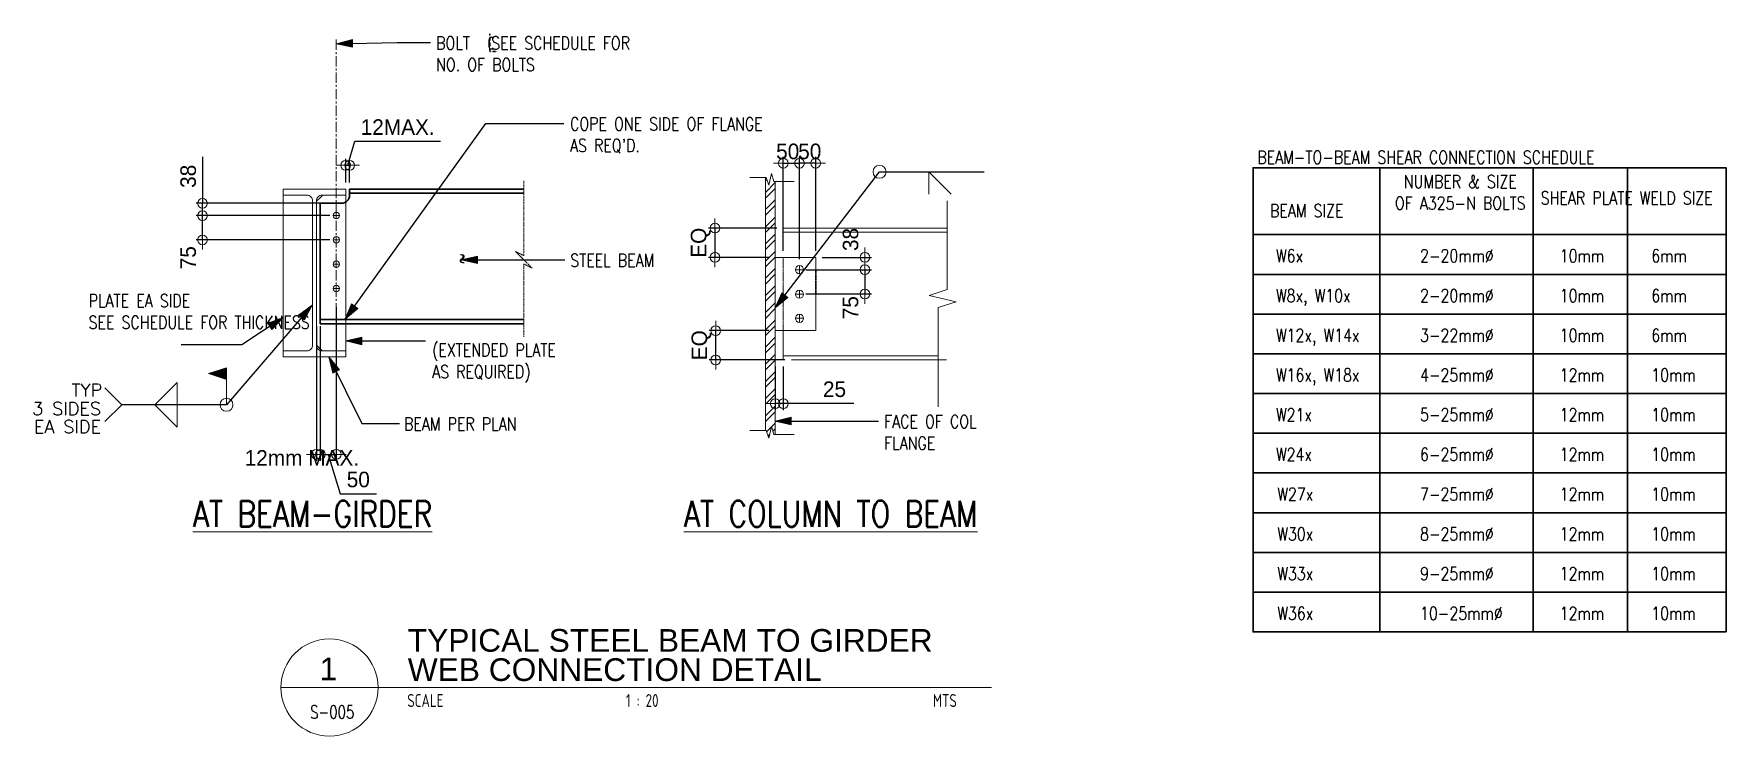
# Model space of a CAD drawing. Header units: millimetres. Extents: x 374056 to 882622, y 26363 to 140094.
# Drawn here: x 405494 to 410714, y 70999 to 73167 of the extents above; entities that cross this region are included whole.
import ezdxf
from ezdxf.enums import TextEntityAlignment as Align

# ---------------------------------------------------------------- set-up
doc = ezdxf.new("R2010")
doc.units = ezdxf.units.MM
doc.header["$MEASUREMENT"] = 0
for name, pattern in [('CENTER', [50.8, 31.75, -6.35, 6.35, -6.35]), ('HIDDEN', [0.375, 0.25, -0.125]), ('PHANTOM2', [1.25, 0.625, -0.125, 0.125, -0.125, 0.125, -0.125])]:
    doc.linetypes.add(name, pattern=pattern)
doc.layers.get('0').update_dxf_attribs({"lineweight": 9})
for name, color, linetype, lineweight in [('S-ANNO-DIMS', 252, 'Continuous', 5), ('S-Anno-Symb', 143, 'PHANTOM2', 30), ('S-Anno-Text', 52, 'Continuous', 9), ('S-ANNO-WELD', 1, 'Continuous', 9), ('S-DETL-LN03', 3, 'Continuous', 9), ('S-DETL-LN4', 4, 'Continuous', 9), ('S-DETL-LN8', 8, 'Continuous', 9)]:
    doc.layers.add(name, color=color, linetype=linetype, lineweight=lineweight)
doc.styles.add('1', font='romans.shx', dxfattribs={"width": 0.8, "height": 100})
doc.styles.add('2', font='architxt.shx', dxfattribs={"width": 0.95, "height": 100})
doc.styles.add('240', font='simplex.shx', dxfattribs={"height": 240})
doc.styles.add('ROMANSX', font='ROMANS.shx', dxfattribs={"height": 0.09375})
doc.styles.add('SHEETNAME', font='simplex.shx', dxfattribs={"width": 0.75, "height": 200})
doc.styles.add('TITLE1', font='HELV.shx', dxfattribs={"height": 500})
doc.dimstyles.new('ESCA', dxfattribs={"dimtxt": 240, "dimasz": 1, "dimexe": 100, "dimexo": 100, "dimgap": 100, "dimtad": 1, "dimdec": 0, "dimrnd": 1, "dimdsep": 46, "dimtxsty": '240', "dimblk1": 'ESCADIM_ARW', "dimblk2": 'ESCADIM_ARW', "dimsah": 1, "dimcen": 50, "dimclrd": 256, "dimclre": 256, "dimclrt": 52, "dimadec": 0, "dimazin": 0, "dimtfac": 1, "dimtdec": 0, "dimtofl": 0, "dimtmove": 0, "dimatfit": 3, "dimldrblk": 'ESCADIM_ARW', "dimfxl": 0, "dimtolj": 1, "dimtzin": 0, "dimarcsym": 0})
doc.dimstyles.new('ESCA_ARW$7', dxfattribs={"dimtxt": 200, "dimasz": 1, "dimexe": 100, "dimexo": 100, "dimgap": 100, "dimtad": 1, "dimdec": 0, "dimrnd": 1, "dimdsep": 46, "dimtxsty": '1', "dimblk1": 'dim_arw', "dimblk2": 'dim_arw', "dimsah": 1, "dimcen": 50, "dimclrd": 1, "dimclre": 256, "dimclrt": 52, "dimadec": 0, "dimazin": 0, "dimtfac": 1, "dimtofl": 0, "dimtmove": 0, "dimatfit": 3, "dimldrblk": 'dim_arw', "dimfxl": 0, "dimtolj": 1, "dimtzin": 0, "dimarcsym": 0})

# ---------------------------------------------------------------- blocks, each defined once
blk = doc.blocks.new('dim_arw')
h = blk.add_hatch(color=256)
h.paths.add_polyline_path([(-126, 29), (0, 0), (-126, -29, -0.115681), (-133, 0, -0.115681)])
h.paths.add_polyline_path([(-249, 58), (-126, 29, 0.115681), (-133, 0, 0.115681), (-126, -29), (-249, -58)])
for p, q in [((0, 0), (-249, 58)), ((-249, 58), (-249, -58)), ((0, 0), (-249, -58))]:
    blk.add_line(p, q)
blk = doc.blocks.new('ESCADIM_ARW')
at = {"color": 7}
blk.add_line((-150, 0), (150, 0), dxfattribs=at)
blk.add_circle((0, 0), 75, dxfattribs=at)
blk = doc.blocks.new('*D76')
at = {"layer": 'Defpoints', "color": 0, "transparency": 16777216}
for p in [(406467.6, 72761, 0), (406455.6, 72687.9, 0), (406467.6, 72687.9, 0)]:
    blk.add_point(p, dxfattribs=at)
at = {"layer": 'S-ANNO-DIMS', "lineweight": -2, "transparency": 16777216}
for p, q in [((406461.6, 72761, 0), (406483.8, 72835, 0)), ((406483.8, 72835, 0), (406747.8, 72835, 0)), ((406455.6, 72707.9, 0), (406455.6, 72781, 0)), ((406467.6, 72707.9, 0), (406467.6, 72781, 0)), ((406455.4, 72761, 0), (406455.2, 72761, 0)), ((406455.6, 72761, 0), (406467.6, 72761, 0)), ((406467.8, 72761, 0), (406468, 72761, 0))]:
    blk.add_line(p, q, dxfattribs=at)
at = {"layer": 'S-ANNO-DIMS', "lineweight": -2, "transparency": 16777216, "xscale": 0.2, "yscale": 0.2, "zscale": 0.2}
blk.add_blockref('ESCADIM_ARW', (406455.6, 72761, 0), dxfattribs=at)
at = {"layer": 'S-ANNO-DIMS', "lineweight": -2, "transparency": 16777216, "xscale": 0.2, "yscale": 0.2, "zscale": 0.2, "rotation": 180}
blk.add_blockref('ESCADIM_ARW', (406467.6, 72761, 0), dxfattribs=at)
at = {"layer": 'S-ANNO-DIMS', "color": 52, "transparency": 16777216, "insert": (406615.8, 72879, 0), "char_height": 48, "attachment_point": 5}
blk.add_mtext('\\A1;12MAX.', dxfattribs=at)
blk = doc.blocks.new('*D77')
at = {"layer": 'Defpoints', "color": 0, "transparency": 16777216}
for p in [(406364.9, 72285, 0), (406376.9, 72285, 0), (406364.9, 71868.9, 0)]:
    blk.add_point(p, dxfattribs=at)
at = {"layer": 'S-ANNO-DIMS', "lineweight": -2, "transparency": 16777216}
for p, q in [((406364.9, 72265, 0), (406364.9, 71848.9, 0)), ((406376.9, 72265, 0), (406376.9, 71848.9, 0)), ((406364.7, 71868.9, 0), (406364.5, 71868.9, 0)), ((406377.1, 71868.9, 0), (406377.3, 71868.9, 0))]:
    blk.add_line(p, q, dxfattribs=at)
at = {"layer": 'S-ANNO-DIMS', "lineweight": -2, "transparency": 16777216, "xscale": 0.2, "yscale": 0.2, "zscale": 0.2}
blk.add_blockref('ESCADIM_ARW', (406364.9, 71868.9, 0), dxfattribs=at)
at = {"layer": 'S-ANNO-DIMS', "lineweight": -2, "transparency": 16777216, "xscale": 0.2, "yscale": 0.2, "zscale": 0.2, "rotation": 180}
blk.add_blockref('ESCADIM_ARW', (406376.9, 71868.9, 0), dxfattribs=at)
at = {"layer": 'S-ANNO-DIMS', "color": 52, "transparency": 16777216, "insert": (406320.2, 71857.9, 0), "char_height": 48, "attachment_point": 5}
blk.add_mtext('\\A1;12mm MAX.', dxfattribs=at)
blk = doc.blocks.new('cp_line')
at = {"layer": 'S-Anno-Symb'}
blk.add_lwpolyline([(-18, 144), (-18, -129), (100, -129)], dxfattribs=at)
at = {"layer": 'S-Anno-Symb', "style": '2', "width": 0.95}
blk.add_attdef('C', text='', height=200, dxfattribs=at).set_placement((0, 0), align=Align.MIDDLE_CENTER)
blk = doc.blocks.new('*D78')
at = {"layer": 'Defpoints', "color": 0, "transparency": 16777216}
for p in [(407780.2, 72160.4, 0), (407805.2, 72160.4, 0), (407780.2, 72025.6, 0)]:
    blk.add_point(p, dxfattribs=at)
at = {"layer": 'S-ANNO-DIMS', "lineweight": -2, "transparency": 16777216}
for p, q in [((407780.2, 72140.4, 0), (407780.2, 72005.6, 0)), ((407805.2, 72140.4, 0), (407805.2, 72005.6, 0)), ((407780, 72025.6, 0), (407779.8, 72025.6, 0)), ((407805.2, 72025.6, 0), (407780.2, 72025.6, 0)), ((408023.2, 72025.6, 0), (407805.2, 72025.6, 0)), ((407805.4, 72025.6, 0), (407805.6, 72025.6, 0))]:
    blk.add_line(p, q, dxfattribs=at)
at = {"layer": 'S-ANNO-DIMS', "lineweight": -2, "transparency": 16777216, "xscale": 0.2, "yscale": 0.2, "zscale": 0.2}
blk.add_blockref('ESCADIM_ARW', (407780.2, 72025.6, 0), dxfattribs=at)
at = {"layer": 'S-ANNO-DIMS', "lineweight": -2, "transparency": 16777216, "xscale": 0.2, "yscale": 0.2, "zscale": 0.2, "rotation": 180}
blk.add_blockref('ESCADIM_ARW', (407805.2, 72025.6, 0), dxfattribs=at)
at = {"layer": 'S-ANNO-DIMS', "color": 52, "transparency": 16777216, "insert": (407963.2, 72069.6, 0), "char_height": 48, "attachment_point": 5}
blk.add_mtext('\\A1;25', dxfattribs=at)
blk = doc.blocks.new('*D79')
at = {"layer": 'Defpoints', "color": 0, "transparency": 16777216}
for p in [(407905.2, 72476.8, 0), (407855.2, 72438.8, 0), (408056.9, 72438.8, 0)]:
    blk.add_point(p, dxfattribs=at)
at = {"layer": 'S-ANNO-DIMS', "lineweight": -2, "transparency": 16777216}
for p, q in [((407925.2, 72476.8, 0), (408076.9, 72476.8, 0)), ((408056.9, 72477, 0), (408056.9, 72477.2, 0)), ((407875.2, 72438.8, 0), (408076.9, 72438.8, 0)), ((408056.9, 72438.6, 0), (408056.9, 72438.4, 0))]:
    blk.add_line(p, q, dxfattribs=at)
at = {"layer": 'S-ANNO-DIMS', "lineweight": -2, "transparency": 16777216, "xscale": 0.2, "yscale": 0.2, "zscale": 0.2}
for p, rotation in [((408056.9, 72476.8, 0), 270), ((408056.9, 72438.8, 0), 90)]:
    blk.add_blockref('ESCADIM_ARW', p, dxfattribs=dict(at, rotation=rotation))
at = {"layer": 'S-ANNO-DIMS', "color": 52, "transparency": 16777216, "insert": (408012.9, 72532.1, 0), "char_height": 48, "attachment_point": 5, "rotation": 90}
blk.add_mtext('\\A1;38', dxfattribs=at)
blk = doc.blocks.new('*D80')
at = {"layer": 'Defpoints', "color": 0, "transparency": 16777216}
for p in [(407855.2, 72438.8, 0), (407855.2, 72363.8, 0), (408056.9, 72363.8, 0)]:
    blk.add_point(p, dxfattribs=at)
at = {"layer": 'S-ANNO-DIMS', "lineweight": -2, "transparency": 16777216}
for p, q in [((407875.2, 72438.8, 0), (408076.9, 72438.8, 0)), ((408056.9, 72438.6, 0), (408056.9, 72364, 0)), ((407875.2, 72363.8, 0), (408076.9, 72363.8, 0))]:
    blk.add_line(p, q, dxfattribs=at)
at = {"layer": 'S-ANNO-DIMS', "lineweight": -2, "transparency": 16777216, "xscale": 0.2, "yscale": 0.2, "zscale": 0.2}
for p, rotation in [((408056.9, 72438.8, 0), 90), ((408056.9, 72363.8, 0), 270)]:
    blk.add_blockref('ESCADIM_ARW', p, dxfattribs=dict(at, rotation=rotation))
at = {"layer": 'S-ANNO-DIMS', "color": 52, "transparency": 16777216, "insert": (408012.9, 72321.6, 0), "char_height": 48, "attachment_point": 5, "rotation": 90}
blk.add_mtext('\\A1;75', dxfattribs=at)
blk = doc.blocks.new('*D81')
at = {"layer": 'Defpoints', "color": 0, "transparency": 16777216}
for p in [(406013.8, 72605.8, 0), (406426.5, 72605.8, 0), (406426.5, 72530.8, 0)]:
    blk.add_point(p, dxfattribs=at)
at = {"layer": 'S-ANNO-DIMS', "lineweight": -2, "transparency": 16777216}
for p, q in [((406406.5, 72605.8, 0), (405993.8, 72605.8, 0)), ((406013.8, 72531, 0), (406013.8, 72605.6, 0)), ((406406.5, 72530.8, 0), (405993.8, 72530.8, 0))]:
    blk.add_line(p, q, dxfattribs=at)
at = {"layer": 'S-ANNO-DIMS', "lineweight": -2, "transparency": 16777216, "xscale": 0.2, "yscale": 0.2, "zscale": 0.2}
for p, rotation in [((406013.8, 72605.8, 0), 90), ((406013.8, 72530.8, 0), 270)]:
    blk.add_blockref('ESCADIM_ARW', p, dxfattribs=dict(at, rotation=rotation))
at = {"layer": 'S-ANNO-DIMS', "color": 52, "transparency": 16777216, "insert": (405969.8, 72475.8, 0), "char_height": 48, "attachment_point": 5, "rotation": 90}
blk.add_mtext('\\A1;75', dxfattribs=at)
blk = doc.blocks.new('*D82')
at = {"layer": 'Defpoints', "color": 0, "transparency": 16777216}
for p in [(406013.8, 72643.8, 0), (406426.5, 72643.8, 0), (406426.5, 72605.8, 0)]:
    blk.add_point(p, dxfattribs=at)
at = {"layer": 'S-ANNO-DIMS', "lineweight": -2, "transparency": 16777216}
for p, q in [((406013.8, 72787, 0), (406013.8, 72643.8, 0)), ((406406.5, 72643.8, 0), (405993.8, 72643.8, 0)), ((406013.8, 72644, 0), (406013.8, 72644.2, 0)), ((406013.8, 72605.8, 0), (406013.8, 72643.8, 0)), ((406406.5, 72605.8, 0), (405993.8, 72605.8, 0)), ((406013.8, 72605.6, 0), (406013.8, 72605.4, 0))]:
    blk.add_line(p, q, dxfattribs=at)
at = {"layer": 'S-ANNO-DIMS', "lineweight": -2, "transparency": 16777216, "xscale": 0.2, "yscale": 0.2, "zscale": 0.2}
for p, rotation in [((406013.8, 72643.8, 0), 270), ((406013.8, 72605.8, 0), 90)]:
    blk.add_blockref('ESCADIM_ARW', p, dxfattribs=dict(at, rotation=rotation))
at = {"layer": 'S-ANNO-DIMS', "color": 52, "transparency": 16777216, "insert": (405969.8, 72727, 0), "char_height": 48, "attachment_point": 5, "rotation": 90}
blk.add_mtext('\\A1;38', dxfattribs=at)
blk = doc.blocks.new('*D47')
at = {"layer": 'Defpoints', "color": 0, "transparency": 16777216}
for p in [(407596.8, 72250.8, 0), (407780.2, 72250.8, 0), (407830.2, 72160.4, 0)]:
    blk.add_point(p, dxfattribs=at)
at = {"layer": 'S-ANNO-DIMS', "lineweight": -2, "transparency": 16777216}
for p, q in [((407760.2, 72250.8, 0), (407576.8, 72250.8, 0)), ((407596.8, 72160.6, 0), (407596.8, 72250.6, 0)), ((407810.2, 72160.4, 0), (407576.8, 72160.4, 0))]:
    blk.add_line(p, q, dxfattribs=at)
at = {"layer": 'S-ANNO-DIMS', "lineweight": -2, "transparency": 16777216, "xscale": 0.2, "yscale": 0.2, "zscale": 0.2}
for p, rotation in [((407596.8, 72250.8, 0), 90), ((407596.8, 72160.4, 0), 270)]:
    blk.add_blockref('ESCADIM_ARW', p, dxfattribs=dict(at, rotation=rotation))
at = {"layer": 'S-ANNO-DIMS', "color": 52, "transparency": 16777216, "insert": (407552.8, 72205.6, 0), "char_height": 48, "attachment_point": 5, "rotation": 90}
blk.add_mtext('\\A1;EQ', dxfattribs=at)
blk = doc.blocks.new('*D48')
at = {"layer": 'Defpoints', "color": 0, "transparency": 16777216}
for p in [(407805.2, 72567.1, 0), (407594.6, 72476.8, 0), (407780.2, 72476.8, 0)]:
    blk.add_point(p, dxfattribs=at)
at = {"layer": 'S-ANNO-DIMS', "lineweight": -2, "transparency": 16777216}
for p, q in [((407785.2, 72567.1, 0), (407574.6, 72567.1, 0)), ((407594.6, 72566.9, 0), (407594.6, 72477, 0)), ((407760.2, 72476.8, 0), (407574.6, 72476.8, 0))]:
    blk.add_line(p, q, dxfattribs=at)
at = {"layer": 'S-ANNO-DIMS', "lineweight": -2, "transparency": 16777216, "xscale": 0.2, "yscale": 0.2, "zscale": 0.2}
for p, rotation in [((407594.6, 72567.1, 0), 90), ((407594.6, 72476.8, 0), 270)]:
    blk.add_blockref('ESCADIM_ARW', p, dxfattribs=dict(at, rotation=rotation))
at = {"layer": 'S-ANNO-DIMS', "color": 52, "transparency": 16777216, "insert": (407550.6, 72521.9, 0), "char_height": 48, "attachment_point": 5, "rotation": 90}
blk.add_mtext('\\A1;EQ', dxfattribs=at)
blk = doc.blocks.new('WELD AROUND_DYN')
at = {"layer": 'S-ANNO-WELD'}
blk.add_circle((0, 0), 0.0469, dxfattribs=at)
blk = doc.blocks.new('*U36')
at = {"layer": 'S-ANNO-WELD'}
blk.add_line((0, 0), (0, 0.225), dxfattribs=at)
blk.add_lwpolyline([(0, 0.182), (0, 0.268), (-0.13, 0.225), (0, 0.182)], dxfattribs=at)
blk.add_solid([(0, 0.182), (-0.13, 0.225), (0, 0.268)], dxfattribs=at)
blk = doc.blocks.new('*U39')
at = {"layer": 'S-ANNO-WELD'}
blk.add_lwpolyline([(0, 0), (0, -0.162), (0.162, 0)], dxfattribs=at)
blk = doc.blocks.new('*D83')
at = {"layer": 'Defpoints', "color": 0, "transparency": 16777216}
for p in [(406426.5, 72343.3, 0), (406376.9, 72278.5, 0), (406426.5, 71868.9, 0)]:
    blk.add_point(p, dxfattribs=at)
at = {"layer": 'S-ANNO-DIMS', "lineweight": -2, "transparency": 16777216}
for p, q in [((406426.5, 72323.3, 0), (406426.5, 71848.9, 0)), ((406376.9, 72258.5, 0), (406376.9, 71848.9, 0)), ((406377.1, 71868.9, 0), (406426.3, 71868.9, 0)), ((406401.7, 71868.9, 0), (406438.3, 71746.9, 0)), ((406438.3, 71746.9, 0), (406550.3, 71746.9, 0))]:
    blk.add_line(p, q, dxfattribs=at)
at = {"layer": 'S-ANNO-DIMS', "lineweight": -2, "transparency": 16777216, "xscale": 0.2, "yscale": 0.2, "zscale": 0.2, "rotation": 180}
blk.add_blockref('ESCADIM_ARW', (406376.9, 71868.9, 0), dxfattribs=at)
at = {"layer": 'S-ANNO-DIMS', "lineweight": -2, "transparency": 16777216, "xscale": 0.2, "yscale": 0.2, "zscale": 0.2}
blk.add_blockref('ESCADIM_ARW', (406426.5, 71868.9, 0), dxfattribs=at)
at = {"layer": 'S-ANNO-DIMS', "color": 52, "transparency": 16777216, "insert": (406494.3, 71790.9, 0), "char_height": 48, "attachment_point": 5}
blk.add_mtext('\\A1;50', dxfattribs=at)
blk = doc.blocks.new('*D84')
at = {"layer": 'Defpoints', "color": 0, "transparency": 16777216}
for p in [(407855.2, 72767.5, 0), (407805.2, 72476.8, 0), (407855.2, 72451.3, 0)]:
    blk.add_point(p, dxfattribs=at)
at = {"layer": 'S-ANNO-DIMS', "lineweight": -2, "transparency": 16777216}
for p, q in [((407805.2, 72496.8, 0), (407805.2, 72787.5, 0)), ((407855.2, 72471.3, 0), (407855.2, 72787.5, 0)), ((407805.4, 72767.5, 0), (407855, 72767.5, 0))]:
    blk.add_line(p, q, dxfattribs=at)
at = {"layer": 'S-ANNO-DIMS', "lineweight": -2, "transparency": 16777216, "xscale": 0.2, "yscale": 0.2, "zscale": 0.2, "rotation": 180}
blk.add_blockref('ESCADIM_ARW', (407805.2, 72767.5, 0), dxfattribs=at)
at = {"layer": 'S-ANNO-DIMS', "lineweight": -2, "transparency": 16777216, "xscale": 0.2, "yscale": 0.2, "zscale": 0.2}
blk.add_blockref('ESCADIM_ARW', (407855.2, 72767.5, 0), dxfattribs=at)
at = {"layer": 'S-ANNO-DIMS', "color": 52, "transparency": 16777216, "insert": (407818.8, 72803.6, 0), "char_height": 48, "attachment_point": 5}
blk.add_mtext('\\A1;50', dxfattribs=at)
blk = doc.blocks.new('*D49')
at = {"layer": 'Defpoints', "color": 0, "transparency": 16777216}
for p in [(407855.2, 72767.5, 0), (407905.2, 72476.8, 0), (407855.2, 72451.3, 0)]:
    blk.add_point(p, dxfattribs=at)
at = {"layer": 'S-ANNO-DIMS', "lineweight": -2, "transparency": 16777216}
for p, q in [((407855.2, 72471.3, 0), (407855.2, 72787.5, 0)), ((407905.2, 72496.8, 0), (407905.2, 72787.5, 0)), ((407905, 72767.5, 0), (407855.4, 72767.5, 0))]:
    blk.add_line(p, q, dxfattribs=at)
at = {"layer": 'S-ANNO-DIMS', "lineweight": -2, "transparency": 16777216, "xscale": 0.2, "yscale": 0.2, "zscale": 0.2, "rotation": 180}
blk.add_blockref('ESCADIM_ARW', (407855.2, 72767.5, 0), dxfattribs=at)
at = {"layer": 'S-ANNO-DIMS', "lineweight": -2, "transparency": 16777216, "xscale": 0.2, "yscale": 0.2, "zscale": 0.2}
blk.add_blockref('ESCADIM_ARW', (407905.2, 72767.5, 0), dxfattribs=at)
at = {"layer": 'S-ANNO-DIMS', "color": 52, "transparency": 16777216, "insert": (407886.9, 72803.6, 0), "char_height": 48, "attachment_point": 5}
blk.add_mtext('\\A1;50', dxfattribs=at)

msp = doc.modelspace()

# ---------------------------------------------------------------- hatches: boundary and pattern name
at = {"layer": 'S-DETL-LN8'}
h = msp.add_hatch(dxfattribs=at)
h.set_pattern_fill('ANSI32', color=256, scale=100, style=0)
h.set_pattern_definition([(45, (357601.527, 75243.61), (-26.516504, 26.516504), []), (45, (357619.205, 75243.61), (-26.516504, 26.516504), [])])
h.paths.add_polyline_path([(407780.16377, 72711.38422), (407776.53916, 72711.38422), (407768.64604, 72735.34467), (407760.47184, 72699.404), (407752.57871, 72723.36444), (407750.16377, 72723.36444), (407750.16377, 71942.4834), (407752.57871, 71942.4834), (407760.47184, 71918.52296), (407768.64604, 71954.46363), (407776.53916, 71930.50318), (407780.16377, 71930.50318)])

# ---------------------------------------------------------------- linework, layer by layer
at = {"color": 1, "ltscale": 0.05}
msp.add_xline((829483.82352, 74001.669), (1, 0), dxfattribs=at)
at = {"color": 1, "elevation": 0}
for points in [[(407838.96843, 72711.38422), (407776.53916, 72711.38422), (407768.64604, 72735.34467), (407760.47184, 72699.404), (407752.57871, 72723.36444), (407702.55529, 72723.36444)], [(408311.18353, 72651.05695), (408311.18353, 72377.34318), (408255.59529, 72359.03113), (408338.97764, 72340.06699), (408283.38941, 72321.75495), (408283.38941, 72015.70413)], [(407838.96843, 71930.50318), (407776.53916, 71930.50318), (407768.64604, 71954.46363), (407760.47184, 71918.52296), (407752.57871, 71942.4834), (407702.55529, 71942.4834)]]:
    msp.add_lwpolyline(points, dxfattribs=at)
at = {"layer": 'S-ANNO-DIMS', "linetype": 'CENTER'}
msp.add_line((406426.52796, 73148.79771, 0), (406426.52796, 72284.9765, 0), dxfattribs=at)
at = {"layer": 'S-Anno-Symb', "color": 1, "linetype": 'Continuous'}
for p, q in [((409644.92946, 72753.47007, 0), (409644.92946, 71320.98399, 0)), ((410118.42217, 72753.47007, 0), (410118.42217, 71320.98399, 0)), ((410409.25836, 72753.47007, 0), (410409.25836, 71320.98399, 0)), ((409644.92946, 72661.07007, 0), (409644.92946, 71320.98399, 0)), ((409254.27017, 72546.98399, 0), (410713.62217, 72546.98399, 0)), ((409254.27017, 72424.38399, 0), (410713.62217, 72424.38399, 0)), ((409254.27017, 72301.78399, 0), (410713.62217, 72301.78399, 0)), ((409254.27017, 72179.18399, 0), (410713.62217, 72179.18399, 0)), ((409254.27017, 72056.58399, 0), (410713.62217, 72056.58399, 0)), ((409254.27017, 71933.98399, 0), (410713.62217, 71933.98399, 0)), ((409254.27017, 71811.38399, 0), (410713.62217, 71811.38399, 0)), ((409254.27017, 71688.78399, 0), (410713.62217, 71688.78399, 0)), ((409254.27017, 71566.18399, 0), (410713.62217, 71566.18399, 0)), ((409254.27017, 71443.58399, 0), (410713.62217, 71443.58399, 0)), ((409254.27017, 71320.98399, 0), (410713.62217, 71320.98399, 0))]:
    msp.add_line(p, q, dxfattribs=at)
at = {"layer": 'S-Anno-Symb'}
msp.add_line((407905.16377, 72363.75543, 0), (407905.16377, 72438.75543, 0), dxfattribs=at)
at = {"layer": 'S-Anno-Symb', "color": 1, "linetype": 'Continuous', "elevation": 0}
msp.add_lwpolyline([(410713.62217, 71320.98399), (409254.27017, 71320.98399), (409254.27017, 72753.47007), (410713.62217, 72753.47007)], close=True, dxfattribs=at)
at = {"layer": 'S-Anno-Symb', "color": 1, "lineweight": 18, "elevation": 0}
msp.add_lwpolyline([(407004.67901, 72231.50143), (407004.67901, 72456.54102), (407030.48864, 72443.6362), (406978.86939, 72495.25546), (407004.67901, 72482.35064), (407004.67901, 72713.33044)], dxfattribs=at)
at = {"layer": 'S-Anno-Text'}
for p, q in [((406426.52796, 72615.78368, 0), (406426.52796, 72595.78368, 0)), ((406416.52796, 72605.78368, 0), (406436.52796, 72605.78368, 0)), ((406416.52796, 72530.78368, 0), (406436.52796, 72530.78368, 0)), ((406426.52796, 72540.78368, 0), (406426.52796, 72520.78368, 0)), ((406416.52796, 72455.78368, 0), (406436.52796, 72455.78368, 0)), ((406426.52796, 72465.78368, 0), (406426.52796, 72445.78368, 0)), ((407780.16377, 72476.75543, 0), (407905.16377, 72476.75543, 0)), ((407905.16377, 72476.75543, 0), (407905.16377, 72250.75543, 0)), ((406416.52796, 72380.78368, 0), (406436.52796, 72380.78368, 0)), ((406426.52796, 72390.78368, 0), (406426.52796, 72370.78368, 0)), ((407780.16377, 72250.75543, 0), (407905.16377, 72250.75543, 0))]:
    msp.add_line(p, q, dxfattribs=at)
at = {"layer": 'S-Anno-Text', "color": 1}
msp.add_line((406255.53141, 71149.0379, 0), (408447.29427, 71149.0379, 0), dxfattribs=at)
at = {"layer": 'S-Anno-Text'}
for centre in [(406426.52796, 72605.78368, 0), (406426.52796, 72530.78368, 0), (406426.52796, 72455.78368, 0), (406426.52796, 72380.78368, 0)]:
    msp.add_circle(centre, 10, dxfattribs=at)
at = {"layer": 'S-Anno-Text', "color": 1}
msp.add_circle((406405.53141, 71149.0379, 0), 150, dxfattribs=at)
at = {"layer": 'S-ANNO-WELD'}
for q in [(408323.51595, 72671.65539, 0), (408254.28964, 72671.65539, 0)]:
    msp.add_line((408254.28964, 72740.8817, 0), q, dxfattribs=at)
at = {"layer": 'S-ANNO-WELD', "elevation": 0}
msp.add_lwpolyline([(405712.91502, 72073.87398), (405764.83475, 72021.95425), (405712.91502, 71970.03452)], dxfattribs=at)
at = {"layer": 'S-DETL-LN03'}
for p, q in [((407750.16377, 72723.36444, 0), (407750.16377, 71942.4834, 0)), ((406262.79687, 72668.80952, 0), (406262.79687, 72188.4673, 0)), ((406383.61451, 72668.80952, 0), (406454.15105, 72668.80952, 0)), ((406455.58287, 72668.80952, 0), (406455.58287, 72188.4673, 0)), ((407780.16377, 72711.38422, 0), (407780.16377, 71930.50318, 0)), ((406364.90487, 72205.9298, 0), (406364.90487, 72650.09988, 0)), ((406364.90487, 72650.09988, 0), (406364.90487, 72650.09988, 0)), ((406364.90487, 72205.9298, 0), (406382.36737, 72188.4673, 0))]:
    msp.add_line(p, q, dxfattribs=at)
at = {"layer": 'S-DETL-LN03', "elevation": 0}
msp.add_lwpolyline([(406359.18987, 72169.4173), (406262.79687, 72169.4173), (406262.79687, 72188.4673), (406336.01237, 72188.4673, 0.4142135624), (406353.47487, 72205.9298), (406353.47487, 72651.34702, 0.4142135624), (406336.01237, 72668.80952), (406262.79687, 72668.80952), (406262.79687, 72687.85952), (406455.58287, 72687.85952), (406455.58287, 72668.80952), (406382.36737, 72668.80952, 0.4142135624), (406364.90487, 72651.34702), (406364.90487, 72205.9298, 0.4142135624), (406382.36737, 72188.4673), (406455.58287, 72188.4673), (406455.58287, 72169.4173), (406359.18987, 72169.4173)], format="xyb", dxfattribs=at)
at = {"layer": 'S-DETL-LN03'}
msp.add_arc((406276.03408, 72757.68031, 0), 139.54055, 309.55966797, 320.44033203, dxfattribs=at)
at = {"layer": 'S-DETL-LN4', "lineweight": 35}
for p, q in [((406467.58287, 72687.85952, 0), (407004.67901, 72687.85952, 0)), ((406467.58287, 72668.78368, 0), (406467.58287, 72687.85952, 0)), ((406376.90487, 72643.78368, 0), (406442.58287, 72643.78368, 0)), ((406376.90487, 72643.78368, 0), (406376.90487, 72272.07168, 0)), ((406376.90487, 72272.07168, 0), (407004.67901, 72272.07168, 0))]:
    msp.add_line(p, q, dxfattribs=at)
at = {"layer": 'S-DETL-LN4', "color": 1, "lineweight": 35}
for p, q in [((406467.58287, 72674.95471, 0), (407004.67901, 72674.95471, 0)), ((406376.90487, 72284.9765, 0), (407004.67901, 72284.9765, 0))]:
    msp.add_line(p, q, dxfattribs=at)
at = {"layer": 'S-DETL-LN4'}
for p, q in [((408311.18353, 72567.08243, 0), (407805.16377, 72567.08243, 0)), ((407855.16377, 72567.08243, 0), (407855.16377, 72476.75543, 0)), ((407805.16377, 72554.25543, 0), (408311.18353, 72554.25543, 0)), ((407805.16377, 72160.42843, 0), (407805.16377, 72250.75543, 0)), ((407805.16377, 72173.25543, 0), (408283.38941, 72173.25543, 0)), ((407830.16377, 72160.42843, 0), (408308.38941, 72160.42843, 0))]:
    msp.add_line(p, q, dxfattribs=at)
at = {"layer": 'S-DETL-LN4', "linetype": 'HIDDEN'}
msp.add_line((407805.16377, 72476.75543, 0), (407805.16377, 72250.75543, 0), dxfattribs=at)
at = {"layer": 'S-DETL-LN4', "lineweight": 35}
msp.add_arc((406442.58287, 72668.78368, 0), 25, 270, 0, dxfattribs=at)
at = {"layer": 'S-DETL-LN8'}
for p, q in [((407842.66377, 72438.75543, 0), (407867.66377, 72438.75543, 0)), ((407855.16377, 72451.25543, 0), (407855.16377, 72426.25543, 0)), ((407842.68685, 72363.75543, 0), (407867.64069, 72363.75543, 0)), ((407855.16377, 72375.49615, 0), (407855.16377, 72350.49615, 0)), ((407855.16377, 72301.25543, 0), (407855.16377, 72276.25543, 0)), ((407842.66377, 72288.75543, 0), (407867.66377, 72288.75543, 0))]:
    msp.add_line(p, q, dxfattribs=at)
for centre in [(407855.16377, 72438.75543, 0), (407855.16377, 72362.99615, 0), (407855.16377, 72288.75543, 0)]:
    msp.add_circle(centre, 12.5, dxfattribs=at)

# ---------------------------------------------------------------- block references
at = {"layer": 'S-Anno-Symb', "xscale": 0.2000000000116415, "yscale": 0.2000000000116415, "zscale": 0.2000000000116415}
msp.add_blockref('cp_line', (406903.93776, 73137.93665, 0), dxfattribs=at).add_auto_attribs({'C': 'C'})
at = {"layer": 'S-ANNO-WELD'}
for name, p, xscale, yscale, zscale in [('WELD AROUND_DYN', (408102.08477, 72740.8817, 0), 426.6666666666861, 426.6666666666861, 426.6666666666861), ('*U36', (406087.80881, 72021.95425, 0), 426.6666666666861, 426.6666666666861, 426.6666666666861), ('WELD AROUND_DYN', (406087.80881, 72021.95425, 0), -426.6666666666861, 426.666666666657, 426.6666666666667), ('*U39', (405935.60394, 72021.95425, 0), -426.6666666666861, 426.666666666657, 426.6666666666667)]:
    msp.add_blockref(name, p, dxfattribs=dict(at, xscale=xscale, yscale=yscale, zscale=zscale))
at = {"layer": 'S-ANNO-WELD', "xscale": 426.6666666666861, "yscale": 426.6666666666861, "zscale": 426.6666666666861, "rotation": 180}
msp.add_blockref('*U39', (405935.60394, 72021.95425, 0), dxfattribs=at)

# ---------------------------------------------------------------- texts
at = {"layer": 'S-ANNO-DIMS', "color": 52, "insert": (406722.24753, 72150.52341, 0), "char_height": 40, "width": 447.3635632, "attachment_point": 4, "style": '1'}
msp.add_mtext('\\A1;(EXTENDED PLATE AS REQUIRED)', dxfattribs=at)
at = {"layer": 'S-Anno-Text', "color": 5, "style": 'TITLE1'}
for s, p in [('TYPICAL STEEL BEAM TO GIRDER', (406646.89462, 71259.63676, 0)), ('WEB CONNECTION DETAIL', (406646.89462, 71169.41192, 0))]:
    msp.add_text(s, height=70, dxfattribs=at).set_placement(p)
msp.add_text('1', height=70, dxfattribs=at).set_placement((406402.37614, 71171.69387, 0), align=Align.CENTER)
at = {"layer": 'S-Anno-Text', "style": '2', "width": 0.85}
msp.add_text('SCALE', height=40, dxfattribs=at).set_placement((406645.53141, 71089.0379, 0))
at = {"layer": 'S-Anno-Text'}
for s, style, width, p in [('1 : 20', '2', 0.85, (407370.21467, 71089.0379, 0)), ('S-005', 'SHEETNAME', 0.75, (406413.90599, 71053.45256, 0))]:
    msp.add_text(s, height=40, dxfattribs=dict(at, style=style, width=width)).set_placement(p, align=Align.CENTER)
at = {"layer": 'S-Anno-Text', "style": '2', "width": 0.85}
msp.add_text('MTS', height=40, dxfattribs=at).set_placement((408340.49836, 71089.0379, 0), align=Align.RIGHT)
at = {"layer": 'S-Anno-Text'}
for s, insert, char_height, width, attachment_point, style in [('BOLT   SEE SCHEDULE FOR NO. OF BOLTS', (406734.48714, 73158.33935, 0), 40, 670.2809163, 1, '1'), ("COPE ONE SIDE OF FLANGE AS REQ'D.", (407147.5492, 72908.82195, 0), 40, 670.2809163, 1, '1'), ('BEAM-TO-BEAM SHEAR CONNECTION SCHEDULE', (409267.61068, 72805.88947, 0), 40, 1271.9919068, 1, '1'), ('NUMBER & SIZE OF A325-N BOLTS ', (409893.45875, 72730.76892, 0), 40, 440.7268591, 2, '1'), ('SHEAR PLATE', (410283.66127, 72680.24543, 0), 40, 271.4744365, 2, '1'), ('WELD SIZE', (410559.54386, 72680.24543, 0), 40, 271.4744365, 2, '1'), ('BEAM SIZE', (409306.67609, 72640.58295, 0), 40, 1101.6, 1, '1'), ('STEEL BEAM', (407148.19801, 72487.52564, 0), 40, 670.2809163, 1, '1'), ('W6x', (409324.73217, 72501.58399, 0), 40, 1101.6, 1, '1'), ('2-20mm%%C', (409769.40353, 72501.58399, 0), 40, 1101.6, 1, '1'), ('10mm', (410200.24478, 72501.58399, 0), 40, 1101.6, 1, '1'), ('6mm', (410482.51898, 72501.58399, 0), 40, 1101.6, 1, '1'), ('PLATE EA SIDE \\PSEE SCHEDULE FOR THICKNESS', (405662.5612, 72362.94302, 0), 40, 670.2809163, 1, '1'), ('W8x, W10x', (409324.73217, 72378.98399, 0), 40, 1101.6, 1, '1'), ('2-20mm%%C', (409769.40353, 72378.98399, 0), 40, 1101.6, 1, '1'), ('10mm', (410200.24478, 72378.98399, 0), 40, 1101.6, 1, '1'), ('6mm', (410482.51898, 72378.98399, 0), 40, 1101.6, 1, '1'), ('W12x, W14x', (409324.73217, 72256.38399, 0), 40, 1101.6, 1, '1'), ('3-22mm%%C', (409769.40353, 72256.38399, 0), 40, 1101.6, 1, '1'), ('10mm', (410200.24478, 72256.38399, 0), 40, 1101.6, 1, '1'), ('6mm', (410482.51898, 72256.38399, 0), 40, 1101.6, 1, '1'), ('W16x, W18x', (409324.73217, 72133.78399, 0), 40, 1101.6, 1, '1'), ('4-25mm%%C', (409769.40353, 72133.78399, 0), 40, 1101.6, 1, '1'), ('12mm', (410200.24478, 72133.78399, 0), 40, 1101.6, 1, '1'), ('10mm', (410482.51898, 72133.78399, 0), 40, 1101.6, 1, '1'), ('TYP', (405704.10039, 72066.9542, 0), 40, 166.6666667, 6, 'ROMANSX'), ('3 SIDES', (405700.93937, 72010.04336, 0), 40, 275.1661637, 6, 'ROMANSX'), ('FACE OF COL\\PFLANGE', (408116.48132, 71990.10325, 0), 40, 670.2809163, 1, '1'), ('W21x', (409324.73217, 72011.18399, 0), 40, 1101.6, 1, '1'), ('5-25mm%%C', (409769.40353, 72011.18399, 0), 40, 1101.6, 1, '1'), ('12mm', (410200.24478, 72011.18399, 0), 40, 1101.6, 1, '1'), ('10mm', (410482.51898, 72011.18399, 0), 40, 1101.6, 1, '1'), ('EA SIDE', (405700.93937, 71954.21723, 0), 40, 275.1661637, 6, 'ROMANSX'), ('BEAM PER PLAN', (406635.35544, 71982.70824, 0), 40, 670.2809163, 1, '1'), ('W24x', (409324.73217, 71888.58399, 0), 40, 1101.6, 1, '1'), ('6-25mm%%C', (409769.40353, 71888.58399, 0), 40, 1101.6, 1, '1'), ('12mm', (410200.24478, 71888.58399, 0), 40, 1101.6, 1, '1'), ('10mm', (410482.51898, 71888.58399, 0), 40, 1101.6, 1, '1'), ('{\\LAT BEAM-GIRDER}', (405984.27063, 71725.47797, 0), 80, 1043.6570149, 1, '1'), ('{\\LAT COLUMN TO BEAM}', (407498.76431, 71725.47797, 0), 80, 1340.5618326, 1, '1'), ('W27x', (409329.13217, 71765.98399, 0), 40, 1101.6, 1, '1'), ('7-25mm%%C', (409769.40353, 71765.98399, 0), 40, 1101.6, 1, '1'), ('12mm', (410200.24478, 71765.98399, 0), 40, 1101.6, 1, '1'), ('10mm', (410482.51898, 71765.98399, 0), 40, 1101.6, 1, '1'), ('W30x', (409329.13217, 71643.38399, 0), 40, 1101.6, 1, '1'), ('8-25mm%%C', (409769.40353, 71643.38399, 0), 40, 1101.6, 1, '1'), ('12mm', (410200.24478, 71643.38399, 0), 40, 1101.6, 1, '1'), ('10mm', (410482.51898, 71643.38399, 0), 40, 1101.6, 1, '1'), ('W33x', (409329.13217, 71520.78399, 0), 40, 1101.6, 1, '1'), ('9-25mm%%C', (409769.40353, 71520.78399, 0), 40, 1101.6, 1, '1'), ('12mm', (410200.24478, 71520.78399, 0), 40, 1101.6, 1, '1'), ('10mm', (410482.51898, 71520.78399, 0), 40, 1101.6, 1, '1'), ('W36x', (409329.13217, 71398.18399, 0), 40, 1101.6, 1, '1'), ('10-25mm%%C', (409769.40353, 71398.18399, 0), 40, 1868.562489, 1, '1'), ('12mm', (410200.24478, 71398.18399, 0), 40, 1101.6, 1, '1'), ('10mm', (410482.51898, 71398.18399, 0), 40, 1101.6, 1, '1')]:
    msp.add_mtext(s, dxfattribs=dict(at, insert=insert, char_height=char_height, width=width, attachment_point=attachment_point, style=style))
at = {"layer": 'S-Anno-Text', "insert": (406791.95604, 72456.16001, 0), "char_height": 40, "width": 411.4939728, "attachment_point": 1, "rotation": 90, "style": '1'}
msp.add_mtext('~', dxfattribs=at)

# ---------------------------------------------------------------- dimensions: what is measured, and where the dimension line sits
at = {"layer": 'S-ANNO-DIMS'}
dim = msp.add_linear_dim(base=(406467.58287, 72761.0414, 0), p1=(406455.58287, 72687.85952, 0), p2=(406467.58287, 72687.85952, 0), text='<>MAX.', dimstyle='ESCA', override={"dimscale": 0.2, "dimtxsty": 'Standard', "dimtmove": 1}, dxfattribs=at)
dim.commit()
dim.dimension.update_dxf_attribs({"geometry": '*D76', "text_midpoint": (406503.78287, 72879.0414, 0)})
for base, p1, p2, picture, middle in [((407855.16377, 72767.45861, 0), (407805.16377, 72476.75543, 0), (407855.16377, 72451.25543, 0), '*D84', (407818.80623, 72759.6325, 0)), ((407780.16377, 72025.5928, 0), (407805.16377, 72160.42843, 0), (407780.16377, 72160.42843, 0), '*D78', (407963.18282, 72025.5928, 0))]:
    dim = msp.add_linear_dim(base=base, p1=p1, p2=p2, dimstyle='ESCA', override={"dimscale": 0.2, "dimtxsty": 'Standard', "dimtmove": 1}, dxfattribs=at)
    dim.commit()
    dim.dimension.update_dxf_attribs({"geometry": picture, "text_midpoint": middle, "dimtype": 160})
for base, p1, p2, angle, picture, middle in [((407855.16377, 72767.45861, 0), (407905.16377, 72476.75543, 0), (407855.16377, 72451.25543, 0), 180, '*D49', (407886.94216, 72759.6325, 0)), ((406013.84226, 72643.78368, 0), (406426.52796, 72605.78368, 0), (406426.52796, 72643.78368, 0), 90, '*D82', (406002.69563, 72726.96273, 0)), ((406013.84226, 72605.78368, 0), (406426.52796, 72530.78368, 0), (406426.52796, 72605.78368, 0), 90, '*D81', (406013.84226, 72475.77259, 0)), ((408056.88617, 72438.75543, 0), (407905.16377, 72476.75543, 0), (407855.16377, 72438.75543, 0), 90, '*D79', (408056.88617, 72532.10467, 0)), ((408056.88617, 72363.75543, 0), (407855.16377, 72438.75543, 0), (407855.16377, 72363.75543, 0), 90, '*D80', (408056.88617, 72321.61485, 0))]:
    dim = msp.add_linear_dim(base=base, p1=p1, p2=p2, angle=angle, dimstyle='ESCA', override={"dimscale": 0.2, "dimtxsty": 'Standard', "dimtmove": 1}, dxfattribs=at)
    dim.commit()
    dim.dimension.update_dxf_attribs({"geometry": picture, "text_midpoint": middle, "dimtype": 160})
for base, p1, p2, picture, middle in [((407594.58598, 72476.75543, 0), (407805.16377, 72567.08243, 0), (407780.16377, 72476.75543, 0), '*D48', (407594.58598, 72521.91893, 0)), ((407596.84391, 72250.75543, 0), (407830.16377, 72160.42843, 0), (407780.16377, 72250.75543, 0), '*D47', (407596.84391, 72205.59193, 0))]:
    dim = msp.add_linear_dim(base=base, p1=p1, p2=p2, angle=90, text='EQ', dimstyle='ESCA', override={"dimscale": 0.2, "dimtxsty": 'Standard', "dimtmove": 1}, dxfattribs=at)
    dim.commit()
    dim.dimension.update_dxf_attribs({"geometry": picture, "text_midpoint": middle, "dimtype": 160})
dim = msp.add_linear_dim(base=(406426.52796, 71868.89191, 0), p1=(406376.90487, 72278.4769, 0), p2=(406426.52796, 72343.27578, 0), dimstyle='ESCA', override={"dimscale": 0.2, "dimtxsty": 'Standard', "dimtmove": 1}, dxfattribs=at)
dim.commit()
dim.dimension.update_dxf_attribs({"geometry": '*D83', "text_midpoint": (406458.31642, 71790.89191, 0)})
dim = msp.add_linear_dim(base=(406364.90487, 71868.89191, 0), p1=(406376.90487, 72284.9765, 0), p2=(406364.90487, 72284.9765, 0), text='12mm MAX.', dimstyle='ESCA', override={"dimscale": 0.2, "dimtxsty": 'Standard', "dimtmove": 1}, dxfattribs=at)
dim.commit()
dim.dimension.update_dxf_attribs({"geometry": '*D77', "text_midpoint": (406320.21842, 71813.89191, 0), "dimtype": 160})

# ---------------------------------------------------------------- leaders
at = {"layer": 'S-Anno-Text'}
for points, override in [([(406426.52796, 73136.242, 0), (406614.38111, 73139.83461, 0), (406717.21836, 73139.83461, 0)], {"dimscale": 0.2}), ([(406454.15105, 72285.84091, 0), (406887.7365, 72890.05541, 0), (407128.70156, 72890.05541, 0)], {"dimscale": 0.2, "dimgap": 100, "dimtad": 0}), ([(406811.88046, 72469.0209, 0), (407054.41565, 72469.0209, 0), (407130.92923, 72469.0209, 0)], {"dimscale": 0.2}), ([(406262.79687, 72291.46549, 0), (406135.20069, 72206.39197, 0), (405948.11746, 72206.39197, 0)], {"dimscale": 0.2}), ([(406455.58287, 72218.81697, 0), (406576.85047, 72218.81697, 0), (406701.22358, 72218.81697, 0)], {"dimscale": 0.2}), ([(406403.5651, 72169.4173, 0), (406505.29788, 71964.2035, 0), (406621.79781, 71964.2035, 0)], {"dimscale": 0.2}), ([(407780.16377, 71971.59851, 0), (408022.69896, 71971.59851, 0), (408099.21254, 71971.59851, 0)], {"dimscale": 0.2})]:
    msp.add_leader(points, dimstyle='ESCA_ARW$7', override=override, dxfattribs=at)
at = {"layer": 'S-ANNO-WELD'}
for points in [[(407780.16377, 72320.9437, 0), (408102.08477, 72740.8817, 0), (408425.05883, 72740.8817, 0)], [(406351.5274, 72329.15188, 0), (406087.80881, 72021.95425, 0), (405764.83475, 72021.95425, 0)]]:
    msp.add_leader(points, dimstyle='ESCA_ARW$7', override={"dimscale": 0.2}, dxfattribs=at)

doc.saveas('drawing.dxf')
